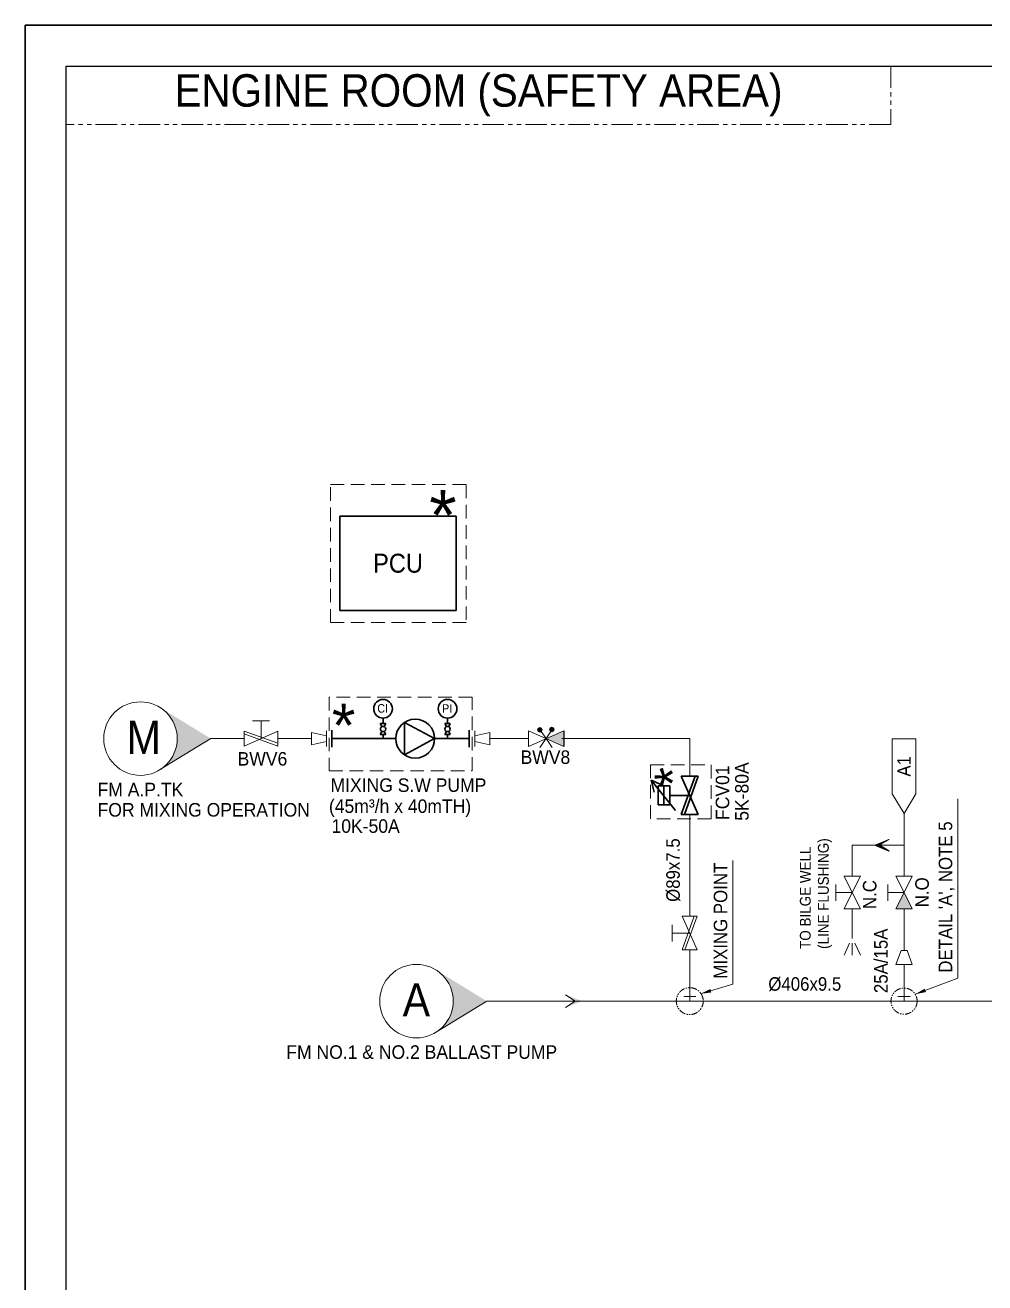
# Model space of a CAD drawing. Extents: x -553847 to 4496999, y 514150 to 878882.
# Drawn here: x 4364381 to 4382105, y 795753 to 818990 of the extents above; entities that cross this region are included whole.
import ezdxf

# ---------------------------------------------------------------- set-up
doc = ezdxf.new("R2010")
doc.units = 0
doc.header["$LTSCALE"] = 25
doc.header["$MEASUREMENT"] = 0
for name, pattern in [('DASHED', [0.75, 0.5, -0.25]), ('HIDDEN', [0.375, 0.25, -0.125]), ('PHANTOM2', [31.75, 15.875, -3.175, 3.175, -3.175, 3.175, -3.175])]:
    doc.linetypes.add(name, pattern=pattern)
doc.layers.get('0').update_dxf_attribs({"linetype": 'CONTINUOUS', "lineweight": 9})
doc.layers.add('0.1 Defpoints', color=7, linetype='CONTINUOUS', plot=False)
doc.layers.add('0.2 Dwg sheet', color=7, linetype='CONTINUOUS')
doc.layers.add('0.3 Text', color=7, linetype='CONTINUOUS')
for name, color, linetype, lineweight in [('0.4 Maker scope box', 3, 'HIDDEN', 9), ('0.5 Dim', 1, 'CONTINUOUS', 9), ('1.1 Y_Pipe', 7, 'CONTINUOUS', 13), ('1.5 M_Equip', 4, 'CONTINUOUS', 30), ('1.9 Arrow', 1, 'CONTINUOUS', 9)]:
    doc.layers.add(name, color=color, linetype=linetype, lineweight=lineweight)
doc.styles.add('ARIAL', font='arial.ttf')
doc.styles.get("Standard").update_dxf_attribs({"font": '', "width": 0.95, "height": 250})
doc.styles.get('Standard').set_extended_font_data('Gulim')
doc.dimstyles.new('TC50', dxfattribs={"dimtxt": 250, "dimasz": 200, "dimexe": 100, "dimexo": 100, "dimgap": 100, "dimtad": 1, "dimtoh": 1, "dimdec": 0, "dimrnd": 0.0005, "dimzin": 9, "dimdsep": 46, "dimtxsty": 'Standard', "dimcen": -3.5, "dimclrd": 1, "dimclre": 1, "dimazin": 2, "dimtfac": 0.6, "dimtdec": 0, "dimtmove": 0, "dimatfit": 3, "dimfxl": 4, "dimtolj": 1, "dimlwd": 15, "dimlwe": 15, "dimarcsym": 0})

# ---------------------------------------------------------------- blocks, each defined once
blk = doc.blocks.new('양식 51-Q-02-08')
at = {"layer": '0.1 Defpoints'}
blk.add_lwpolyline([(-2677005, 1033560), (-2613196, 1033560), (-2613196, 988132), (-2677005, 988132)], close=True, dxfattribs=at)
at = {"layer": '0.2 Dwg sheet'}
blk.add_lwpolyline([(-2613953, 989196), (-2676245, 989196), (-2676245, 1032800), (-2613953, 1032800)], close=True, dxfattribs=at)

msp = doc.modelspace()

# ---------------------------------------------------------------- hatches: boundary and pattern name
at = {"layer": '1.1 Y_Pipe', "linetype": 'Continuous', "ltscale": 30}
h = msp.add_hatch(dxfattribs=at)
h.set_pattern_fill('ANSI31', color=256, scale=1.072502)
h.set_pattern_definition([(45, (4296085.82785, 453920.83938), (-0.094796635586, 0.094796635586), [])])
h.paths.add_polyline_path([(4366897.3, 805250.8, 0.5309324), (4366884.4, 806375.3), (4367808.3, 805808.7)])
at = {"layer": '1.1 Y_Pipe'}
for points in [[(4374326.7, 805952.8), (4374000.7, 805808), (4374326.7, 805663.3)], [(4380612.9, 802962.8), (4380764.8, 802661.3), (4380462.2, 802661.3)]]:
    msp.add_hatch(color=256, dxfattribs=at).paths.add_polyline_path(points)
at = {"layer": '1.1 Y_Pipe', "linetype": 'Continuous', "ltscale": 30}
h = msp.add_hatch(dxfattribs=at)
h.set_pattern_fill('ANSI31', color=256, scale=1.072502)
h.set_pattern_definition([(45, (4301183.24025, 449070.61005), (-0.094796635586, 0.094796635586), [])])
h.paths.add_polyline_path([(4371994.7, 800400.6, 0.5309324), (4371981.8, 801525), (4372905.7, 800958.4)])
at = {"layer": '1.9 Arrow'}
h = msp.add_hatch(dxfattribs=at)
h.set_pattern_fill('ANSI31', color=256, scale=0.382453, angle=360, style=0)
h.set_pattern_definition([(315, (4107312.58204, 1137290.693904), (-0.033804374581, -0.033804374581), [])])
h.paths.add_polyline_path([(4380338.5, 803947.4), (4380159.8, 803839.7), (4380337.9, 803731), (4380078.7, 803839.9)])
h = msp.add_hatch(color=256, dxfattribs=at)
h.paths.add_polyline_path([(4374668.6, 800958.4), (4374541, 800958.4), (4374357.6, 800841)])
h.paths.add_polyline_path([(4374668.6, 800958.4), (4374357.6, 801075.9), (4374541, 800958.4)])

# ---------------------------------------------------------------- linework, layer by layer
at = {"layer": '0.1 Defpoints', "color": 4, "linetype": 'ByBlock'}
msp.add_lwpolyline([(4364381.2, 773562.1), (4428190.1, 773562.1), (4428190.1, 818990), (4364381.2, 818990)], close=True, dxfattribs=at)
at = {"layer": '0.3 Text', "linetype": 'Continuous', "ltscale": 30}
msp.add_line((4374326.7, 805952.8), (4374326.7, 805663.3), dxfattribs=at)
at = {"layer": '0.4 Maker scope box', "linetype": 'DASHED', "lineweight": 15, "ltscale": 20}
for points in [[(4370021.5, 810501.1), (4372523.5, 810501.1), (4372523.5, 807952.3), (4370021.5, 807952.3)], [(4375933.1, 805322.7), (4377049.1, 805322.7), (4377049.1, 804326.7), (4375933.1, 804326.7)]]:
    msp.add_lwpolyline(points, close=True, dxfattribs=at)
at = {"layer": '0.4 Maker scope box', "linetype": 'DASHED', "lineweight": 15, "ltscale": 20, "elevation": 0}
msp.add_lwpolyline([(4372634, 806575.3), (4369995.6, 806575.3), (4369995.6, 805213.9), (4372634, 805213.9)], close=True, dxfattribs=at)
at = {"layer": '0.5 Dim', "linetype": 'PHANTOM2', "lineweight": 9, "ltscale": 0.3}
for centre, radius in [((4376655.3, 800958.4), 248.7), ((4380612.8, 800958.4), 241.6)]:
    msp.add_circle(centre, radius, dxfattribs=at)
at = {"layer": '1.1 Y_Pipe'}
for p, q in [((4368582.7, 806134.9), (4368892.4, 806134.9)), ((4368737.6, 805808.7), (4368737.6, 806134.9)), ((4368427.9, 805671.2), (4368427.9, 805946.2)), ((4369047.3, 805946.2), (4368427.9, 805671.2)), ((4368427.9, 805946.2), (4369047.3, 805724.3)), ((4368427.9, 805896.7), (4369047.3, 805671.2)), ((4369047.3, 805671.2), (4369047.3, 805946.2)), ((4369671.5, 805693.8), (4369671.5, 805923.5)), ((4369945.7, 805860), (4369671.5, 805923.5)), ((4369945.7, 805953.8), (4369945.7, 805663.6)), ((4369945.7, 805757.4), (4369945.7, 805860)), ((4372686, 805953.1), (4372686, 805662.9)), ((4372960.3, 805922.8), (4372686, 805859.3)), ((4372686, 805859.3), (4372686, 805756.7)), ((4372960.3, 805922.8), (4372960.3, 805693.2)), ((4373674.7, 805663.3), (4373674.7, 805952.8)), ((4373674.7, 805952.8), (4374326.7, 805663.3)), ((4374326.7, 805952.8), (4373674.7, 805663.3)), ((4373889.5, 806013.3), (4373846.2, 805968.4)), ((4373905.2, 806009.6), (4373850.6, 805952.9)), ((4373916.8, 806001.7), (4373858.9, 805941.5)), ((4373925.2, 805990.3), (4373870.5, 805933.6)), ((4373929.5, 805974.8), (4373886.2, 805929.9)), ((4374000.7, 805808), (4373911.6, 805937.2)), ((4374000.7, 805808), (4374089.8, 805937.2)), ((4374108.8, 806016.9), (4374065.5, 805972)), ((4374124.4, 806013.2), (4374069.8, 805956.5)), ((4374136.1, 806005.3), (4374078.2, 805945.2)), ((4374144.4, 805993.9), (4374089.8, 805937.2)), ((4374148.8, 805978.4), (4374105.5, 805933.5)), ((4368427.9, 805808.7), (4367808.3, 805808.7)), ((4369671.5, 805808.7), (4369047.3, 805808.7)), ((4369671.5, 805693.8), (4369945.7, 805757.4)), ((4372686, 805756.7), (4372960.3, 805693.2)), ((4372960.3, 805808), (4373454.6, 805808)), ((4373454.6, 805808), (4373674.7, 805808)), ((4374000.7, 805808), (4373887.9, 805644.4)), ((4374000.7, 805808), (4374113.5, 805644.4)), ((4374292.4, 805808), (4376655.3, 805808)), ((4380393.1, 805801.6), (4380393.1, 804791.2)), ((4380393.1, 805801.6), (4380832.8, 805801.6)), ((4380832.8, 805801.6), (4380832.8, 804791.2)), ((4380612.9, 804426.9), (4380393.1, 804791.2)), ((4380612.9, 804426.9), (4380832.8, 804791.2)), ((4380612.9, 803264.4), (4380612.9, 804426.9)), ((4380612.9, 803840.7), (4379656.3, 803840.7)), ((4379656.3, 803840.7), (4379656.3, 803264.4)), ((4379354.7, 802812), (4379354.7, 803113.6)), ((4379505.5, 803264.4), (4379807, 803264.4)), ((4379656.3, 802962.8), (4379505.5, 803264.4)), ((4379656.3, 802962.8), (4379807, 803264.4)), ((4380311.4, 802812), (4380311.4, 803113.6)), ((4380462.2, 803264.4), (4380763.7, 803264.4)), ((4380612.9, 802962.8), (4380462.2, 803264.4)), ((4380613, 802962.8), (4380763.7, 803264.4)), ((4379656.3, 802962.8), (4379354.7, 802962.8)), ((4379505.5, 802661.3), (4379656.3, 802962.8)), ((4379656.3, 802962.8), (4379807, 802661.3)), ((4380613, 802962.8), (4380311.4, 802962.8)), ((4380462.2, 802661.3), (4380612.9, 802962.8)), ((4380612.9, 802962.8), (4380763.7, 802661.3)), ((4379807, 802661.3), (4379505.5, 802661.3)), ((4379656.3, 802661.3), (4379656.3, 802117.2)), ((4380763.7, 802661.3), (4380462.2, 802661.3)), ((4380612.9, 802661.3), (4380612.9, 801893.4)), ((4376329.1, 802061.1), (4376329.1, 802370.8)), ((4376792.8, 802525.6), (4376517.8, 802525.6)), ((4376517.8, 802525.6), (4376792.8, 801906.2)), ((4376517.8, 801906.2), (4376739.7, 802525.6)), ((4376567.3, 801906.2), (4376792.8, 802525.6)), ((4376655.3, 802215.9), (4376329.1, 802215.9)), ((4376792.8, 801906.2), (4376517.8, 801906.2)), ((4379605.5, 802029.3), (4379506.5, 801807.1)), ((4379656.3, 802029.3), (4379656.3, 801807.1)), ((4379707, 802029.3), (4379806, 801807.1)), ((4380557.5, 801893.4), (4380460, 801633.4)), ((4380612.8, 801893.4), (4380557.5, 801893.4)), ((4380612.8, 801893.4), (4380668, 801893.4)), ((4380668, 801893.4), (4380765.5, 801633.4)), ((4380460, 801633.4), (4380765.5, 801633.4)), ((4380612.9, 801633.4), (4380612.8, 800958.4)), ((4376542.8, 801044.4), (4376767.8, 801044.4)), ((4380500.3, 801044.4), (4380725.3, 801044.4))]:
    msp.add_line(p, q, dxfattribs=at)
at = {"layer": '1.1 Y_Pipe', "linetype": 'Continuous', "ltscale": 30}
for p, q in [((4367808.3, 805808.7), (4366831.8, 805210.7)), ((4376655.3, 805111.9), (4376655.3, 805808)), ((4376655.3, 802525.6), (4376655.3, 804407.7)), ((4380462.2, 802661.3), (4380763.7, 802661.3)), ((4376655.3, 800958.4), (4376655.3, 801906.2)), ((4372905.7, 800958.4), (4371929.2, 800360.4)), ((4385493.5, 800958.4), (4372905.7, 800958.4))]:
    msp.add_line(p, q, dxfattribs=at)
at = {"layer": '1.1 Y_Pipe', "color": 1, "linetype": 'PHANTOM2'}
msp.add_lwpolyline([(4365140.8, 818230.3), (4380367, 818230.3), (4380367, 817156.2), (4365140.8, 817156.2)], close=True, dxfattribs=at)
at = {"layer": '1.1 Y_Pipe', "linetype": 'Continuous', "ltscale": 30}
for centre in [(4366510.6, 805808.7), (4371608, 800958.4)]:
    msp.add_circle(centre, 678.8, dxfattribs=at)
at = {"layer": '1.1 Y_Pipe'}
for centre in [(4373887.9, 805971.6), (4374107.1, 805975.2)]:
    msp.add_circle(centre, 41.7, dxfattribs=at)
at = {"layer": '1.5 M_Equip'}
for p, q in [((4370195.7, 809920), (4370195.7, 808173.4)), ((4370195.7, 809920), (4372338.5, 809920)), ((4372338.5, 809920), (4372338.5, 808173.4)), ((4370195.7, 808173.4), (4372338.5, 808173.4)), ((4370968.6, 806029.9), (4370940.4, 806086.4)), ((4370940.4, 806086.4), (4371040.7, 806086.4)), ((4370990.6, 806187.4), (4370990.6, 806086.4)), ((4371012.5, 806029.9), (4371040.7, 806086.4)), ((4372159.6, 806029.9), (4372131.4, 806086.4)), ((4372131.4, 806086.4), (4372231.7, 806086.4)), ((4372181.5, 806187.4), (4372181.5, 806086.4)), ((4372203.5, 806029.9), (4372231.7, 806086.4)), ((4370968.6, 805942.2), (4370940.4, 805885.7)), ((4370940.4, 805885.7), (4371040.7, 805885.7)), ((4370990.6, 805885.7), (4370990.6, 805808)), ((4371040.7, 805885.7), (4371012.5, 805942.2)), ((4372159.6, 805942.2), (4372131.4, 805885.7)), ((4372131.4, 805885.7), (4372231.7, 805885.7)), ((4372181.5, 805885.7), (4372181.5, 805808)), ((4372231.7, 805885.7), (4372203.5, 805942.2)), ((4376389.2, 804481.2), (4375940.5, 805040.2)), ((4375940.5, 805040.2), (4375998.9, 804818)), ((4375940.5, 805040.2), (4376108.8, 804964.1)), ((4376072.1, 804583.7), (4376072.1, 804935.8)), ((4376072.1, 804935.8), (4376284.4, 804935.8)), ((4376178.2, 804583.7), (4376178.2, 804935.8)), ((4376284.4, 804583.7), (4376284.4, 804935.8)), ((4376284.4, 804583.7), (4376072.1, 804583.7))]:
    msp.add_line(p, q, dxfattribs=at)
at = {"layer": '1.5 M_Equip', "color": 4}
for p, q in [((4371385.6, 806107), (4371944, 805808)), ((4371385.6, 805509), (4371385.6, 806107)), ((4370045.6, 805653.2), (4370045.6, 805962.9)), ((4372584, 805653.2), (4372584, 805962.9)), ((4371225.6, 805808), (4370045.6, 805808)), ((4371944, 805808), (4371385.6, 805509)), ((4372584, 805808), (4371944, 805808)), ((4376811.6, 805111.9), (4376498.9, 805111.9)), ((4376498.9, 805111.9), (4376811.6, 804407.7)), ((4376498.9, 804407.7), (4376752.7, 805111.9)), ((4376557.8, 804407.7), (4376811.6, 805111.9)), ((4376655.3, 804759.8), (4376284.4, 804759.8)), ((4376811.6, 804407.7), (4376498.9, 804407.7))]:
    msp.add_line(p, q, dxfattribs=at)
at = {"layer": '1.5 M_Equip'}
for centre, radius in [((4370990.6, 806360.1), 172.7), ((4372181.5, 806360.1), 172.7), ((4370990.6, 805986), 49), ((4372181.5, 805986), 49)]:
    msp.add_circle(centre, radius, dxfattribs=at)
at = {"layer": '1.5 M_Equip', "color": 4}
msp.add_circle((4371584.8, 805808), 359.2, dxfattribs=at)
at = {"layer": '1.9 Arrow'}
for p in [(4374357.6, 801075.9), (4374357.6, 800841)]:
    msp.add_line(p, (4374541, 800958.4), dxfattribs=at)

# ---------------------------------------------------------------- block references
at = {"color": 217, "linetype": 'Continuous', "true_color": 0x93278f}
msp.add_blockref('양식 51-Q-02-08', (7041386.2, -214570), dxfattribs=at)

# ---------------------------------------------------------------- texts
at = {"layer": '0.3 Text'}
for s, width, p in [('BWV6', 0.99, (4368304.8, 805309.8)), ('BWV8', 0.99, (4373530.4, 805340.9)), ('FM A.P.TK', 0.99, (4365718.7, 804742.2)), ('MIXING S.W PUMP', 0.99, (4370021.2, 804823.9)), ('(45m³/h x 40mTH)', 0.99, (4369991.4, 804435.6)), ('FOR MIXING OPERATION', 0.99, (4365718.7, 804367.7)), ('10K-50A', 0.99, (4370039.1, 804067.3)), ('Ø406x9.5', 0.95, (4378106.1, 801150.6)), ('FM NO.1 & NO.2 BALLAST PUMP', 0.99, (4369204.5, 799891.9))]:
    msp.add_text(s, height=250, dxfattribs=dict(at, width=width)).set_placement(p)
for s, width, p in [('FCV01', 0.99, (4377384.7, 804305.2)), ('5K-80A', 0.99, (4377742, 804290.9)), ('Ø89x7.5', 0.95, (4376471.8, 802792)), ('N.C', 0.95, (4380103.1, 802658.6)), ('25A/15A', 0.95, (4380310.6, 801106.5))]:
    msp.add_text(s, height=250, rotation=90, dxfattribs=dict(at, width=width)).set_placement(p)
at = {"layer": '0.3 Text', "attachment_point": 5, "line_spacing_factor": 0.9}
for s, insert, char_height, width in [('\\pxqc;ENGINE ROOM (SAFETY AREA)', (4372753.9, 817693.3), 600, 15226.206), ('\\pxqc;PCU', (4371267.1, 809046.7), 350, 2142.819)]:
    msp.add_mtext(s, dxfattribs=dict(at, insert=insert, char_height=char_height, width=width))
at = {"layer": '0.3 Text', "char_height": 158.4, "attachment_point": 5}
for s, insert in [('CI', (4370983.8, 806365.3)), ('PI', (4372174.7, 806365.3))]:
    msp.add_mtext(s, dxfattribs=dict(at, insert=insert))
at = {"layer": '0.3 Text', "insert": (4380612.9, 805296.4), "char_height": 250, "width": 1009.722, "attachment_point": 5, "rotation": 90}
msp.add_mtext('\\pxqc;A1', dxfattribs=at)
at = {"layer": '0.3 Text', "char_height": 250, "attachment_point": 1, "rotation": 90}
for s, insert in [("DETAIL 'A', NOTE 5", (4381252.8, 801483.8)), ('MIXING POINT', (4377098.7, 801374.2)), ('N.O', (4380820.1, 802693.1))]:
    msp.add_mtext(s, dxfattribs=dict(at, insert=insert))
at = {"layer": '0.3 Text', "insert": (4378689.3, 801922.7), "char_height": 200, "attachment_point": 1, "rotation": 90}
msp.add_mtext_dynamic_manual_height_columns('TO BILGE WELL\\P(LINE FLUSHING)', width=3714.7, gutter_width=1000, heights=[0], dxfattribs=at)
at = {"layer": '0.4 Maker scope box', "linetype": 'DASHED', "lineweight": 15, "ltscale": 20, "style": 'ARIAL'}
msp.add_text('*', height=932.7, dxfattribs=at).set_placement((4371842.5, 809470.1))
at = {"layer": '0.4 Maker scope box', "style": 'ARIAL'}
msp.add_text('*', height=800, dxfattribs=at).set_placement((4370045.6, 805653.2))
at = {"layer": '0.4 Maker scope box', "linetype": 'DASHED', "lineweight": 15, "ltscale": 20, "style": 'ARIAL', "text_generation_flag": 4}
msp.add_text('*', height=666.9, rotation=270, dxfattribs=at).set_placement((4376673.5, 805282.5))
at = {"layer": '1.1 Y_Pipe', "linetype": 'Continuous', "ltscale": 30, "width": 0.95}
for s, p in [('M', (4366254.3, 805525)), ('A', (4371351.8, 800674.7))]:
    msp.add_text(s, height=612.9, dxfattribs=at).set_placement(p)

# ---------------------------------------------------------------- leaders
at = {"layer": '0.5 Dim'}
for points in [[(4380818.2, 801085.7), (4381603.2, 801383.9), (4381603.2, 804698)], [(4376852.3, 801092.7), (4377449.2, 801274.3), (4377449.2, 803558.7)]]:
    msp.add_leader(points, dimstyle='TC50', override={"dimgap": 100, "dimtad": 0, "dimarcsym": 1}, dxfattribs=at)

doc.saveas('drawing.dxf')
